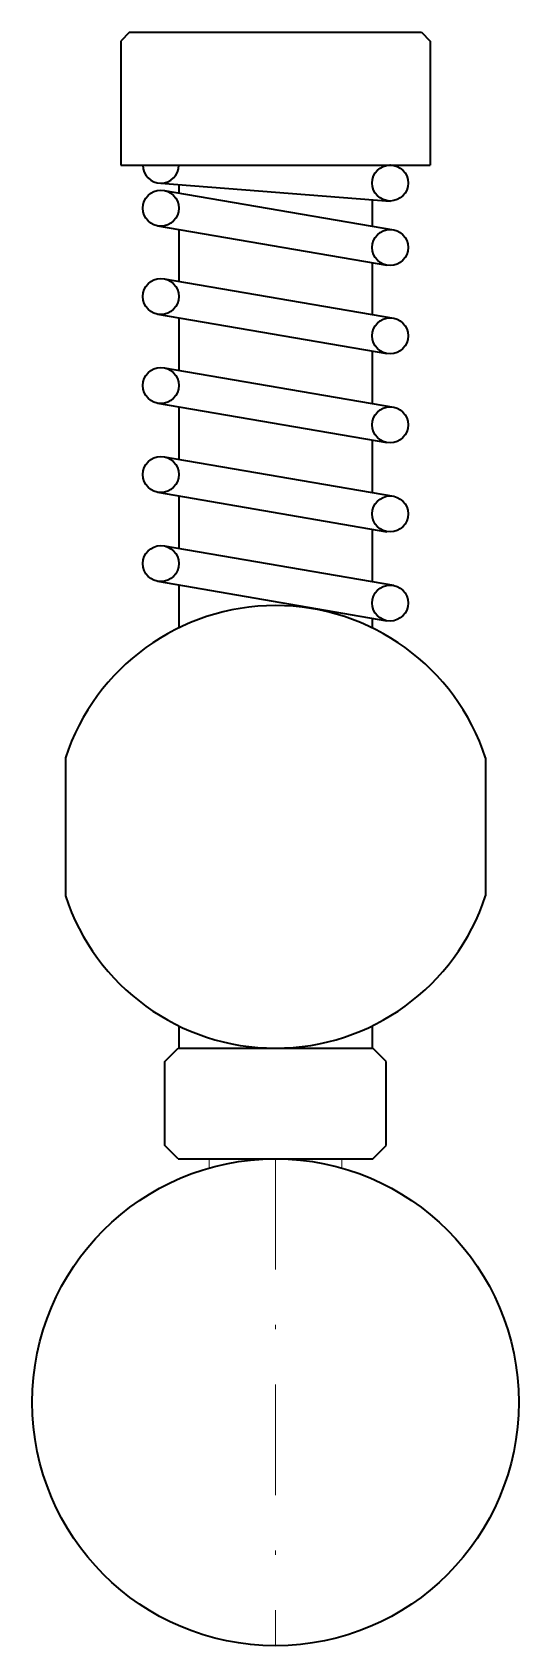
# Model space of a CAD drawing. Header units: millimetres. Extents: x -5.5 to 5.5, y 0 to 36.5.
import ezdxf

# ---------------------------------------------------------------- set-up
doc = ezdxf.new("R2010")
doc.units = ezdxf.units.MM
doc.header["$LTSCALE"] = 5
doc.linetypes.add('AUSGEZOGEN', pattern=[0])
doc.linetypes.add('DASHDOT', pattern=[1, 0.5, -0.25, 0, -0.25])
doc.layers.add('2', color=7, linetype='Continuous')

msp = doc.modelspace()

# ---------------------------------------------------------------- linework, layer by layer
at = {"layer": '2', "color": 7, "linetype": 'AUSGEZOGEN', "lineweight": 35}
for p, q in [((-3.3, 36.451), (-3.5, 36.251)), ((-3.3, 36.451), (3.3, 36.451)), ((3.3, 36.451), (3.5, 36.251)), ((-3.5, 36.251), (-3.5, 33.451)), ((3.5, 36.251), (3.5, 33.451)), ((-3.5, 33.451), (3.5, 33.451)), ((-2.592, 33.045), (2.592, 32.638)), ((-2.519, 32.877), (2.665, 31.987)), ((-2.185, 33.013), (-2.185, 32.82)), ((2.185, 32.67), (2.185, 32.07)), ((-2.665, 32.077), (2.519, 31.187)), ((-2.185, 31.994), (-2.185, 30.827)), ((2.185, 31.244), (2.185, 30.076)), ((-2.519, 30.884), (2.665, 29.994)), ((-2.665, 30.084), (2.519, 29.194)), ((-2.185, 30.001), (-2.185, 28.814)), ((2.185, 29.251), (2.185, 28.064)), ((-2.519, 28.872), (2.665, 27.982)), ((-2.665, 28.071), (2.519, 27.181)), ((-2.185, 27.989), (-2.185, 26.802)), ((2.185, 27.239), (2.185, 26.052)), ((-2.519, 26.859), (2.665, 25.969)), ((-2.665, 26.059), (2.519, 25.169)), ((-2.185, 25.977), (-2.185, 24.79)), ((2.185, 25.226), (2.185, 24.039)), ((-2.519, 24.847), (2.665, 23.957)), ((-2.665, 24.047), (2.519, 23.157)), ((-2.185, 23.964), (-2.185, 22.997)), ((2.185, 23.214), (2.185, 22.997)), ((-4.75, 20.061), (-4.75, 16.939)), ((4.75, 20.061), (4.75, 16.939)), ((-2.185, 14.003), (-2.185, 13.5)), ((2.185, 14.003), (2.185, 13.5)), ((-2.5, 13.2), (-2.2, 13.5)), ((-2.2, 13.5), (2.2, 13.5)), ((2.5, 13.2), (2.2, 13.5)), ((-2.5, 11.3), (-2.5, 13.2)), ((2.5, 11.3), (2.5, 13.2)), ((-2.2, 11), (-2.5, 11.3)), ((2.2, 11), (2.5, 11.3)), ((-2.2, 11), (2.2, 11))]:
    msp.add_line(p, q, dxfattribs=at)
at = {"layer": '2', "color": 18, "linetype": 'AUSGEZOGEN', "lineweight": 18, "true_color": 0x000000}
for p, q in [((-1.5, 11), (-1.5, 10.792)), ((1.5, 11), (1.5, 10.792))]:
    msp.add_line(p, q, dxfattribs=at)
at = {"layer": '2', "color": 7, "linetype": 'DASHDOT', "lineweight": 18}
msp.add_line((0, 11), (0, 0), dxfattribs=at)
at = {"layer": '2', "color": 7, "linetype": 'AUSGEZOGEN', "lineweight": 35}
for centre, radius in [((2.592, 33.046), 0.407), ((-2.592, 32.477), 0.407), ((2.592, 31.587), 0.407), ((-2.592, 30.484), 0.407), ((2.592, 29.594), 0.407), ((-2.592, 28.472), 0.407), ((2.592, 27.582), 0.407), ((-2.592, 26.459), 0.407), ((2.592, 25.569), 0.407), ((-2.592, 24.447), 0.407), ((2.592, 23.557), 0.407), ((0, 5.5), 5.5)]:
    msp.add_circle(centre, radius, dxfattribs=at)
for centre, radius, start, end in [((-2.592, 33.451), 0.407, 180, 0), ((0, 18.5), 5, 18.1949, 161.8051), ((0, 18.5), 5, 198.1949, 341.8051)]:
    msp.add_arc(centre, radius, start, end, dxfattribs=at)

doc.saveas('drawing.dxf')
